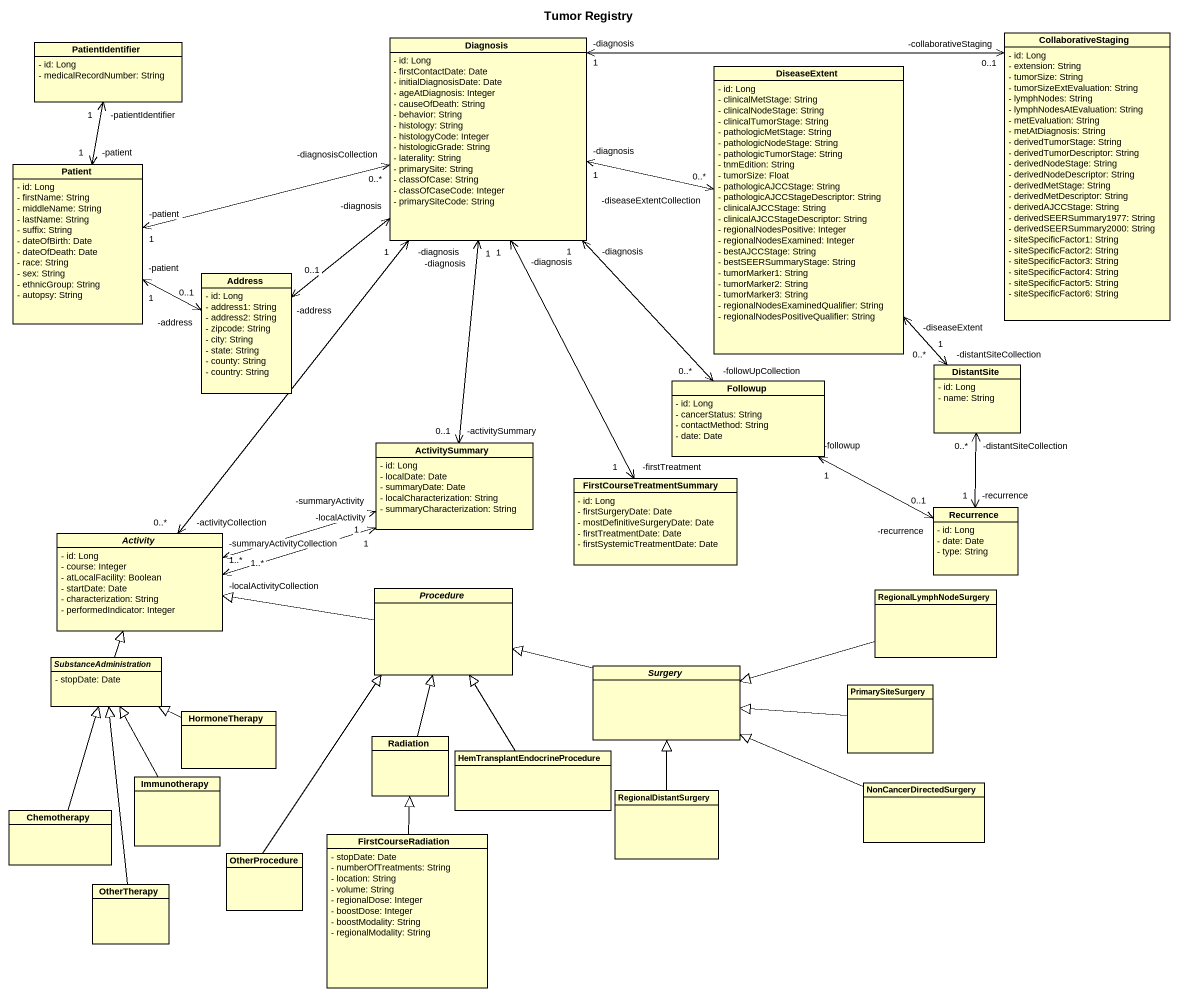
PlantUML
@startuml
title Tumor Registry
hide circle
hide empty members
skinparam classAttributeIconSize 0
class PatientIdentifier {
  - id: Long
  - medicalRecordNumber: String
}
class Diagnosis {
  - id: Long
  - firstContactDate: Date
  - initialDiagnosisDate: Date
  - ageAtDiagnosis: Integer
  - causeOfDeath: String
  - behavior: String
  - histology: String
  - histologyCode: Integer
  - histologicGrade: String
  - laterality: String
  - primarySite: String
  - classOfCase: String
  - classOfCaseCode: Integer
  - primarySiteCode: String
}
class CollaborativeStaging {
  - id: Long
  - extension: String
  - tumorSize: String
  - tumorSizeExtEvaluation: String
  - lymphNodes: String
  - lymphNodesAtEvaluation: String
  - metEvaluation: String
  - metAtDiagnosis: String
  - derivedTumorStage: String
  - derivedTumorDescriptor: String
  - derivedNodeStage: String
  - derivedNodeDescriptor: String
  - derivedMetStage: String
  - derivedMetDescriptor: String
  - derivedAJCCStage: String
  - derivedSEERSummary1977: String
  - derivedSEERSummary2000: String
  - siteSpecificFactor1: String
  - siteSpecificFactor2: String
  - siteSpecificFactor3: String
  - siteSpecificFactor4: String
  - siteSpecificFactor5: String
  - siteSpecificFactor6: String
}
class DiseaseExtent {
  - id: Long
  - clinicalMetStage: String
  - clinicalNodeStage: String
  - clinicalTumorStage: String
  - pathologicMetStage: String
  - pathologicNodeStage: String
  - pathologicTumorStage: String
  - tnmEdition: String
  - tumorSize: Float
  - pathologicAJCCStage: String
  - pathologicAJCCStageDescriptor: String
  - clinicalAJCCStage: String
  - clinicalAJCCStageDescriptor: String
  - regionalNodesPositive: Integer
  - regionalNodesExamined: Integer
  - bestAJCCStage: String
  - bestSEERSummaryStage: String
  - tumorMarker1: String
  - tumorMarker2: String
  - tumorMarker3: String
  - regionalNodesExaminedQualifier: String
  - regionalNodesPositiveQualifier: String
}
class Patient {
  - id: Long
  - firstName: String
  - middleName: String
  - lastName: String
  - suffix: String
  - dateOfBirth: Date
  - dateOfDeath: Date
  - race: String
  - sex: String
  - ethnicGroup: String
  - autopsy: String
}
class Address {
  - id: Long
  - address1: String
  - address2: String
  - zipcode: String
  - city: String
  - state: String
  - county: String
  - country: String
}
class Followup {
  - id: Long
  - cancerStatus: String
  - contactMethod: String
  - date: Date
}
class DistantSite {
  - id: Long
  - name: String
}
class ActivitySummary {
  - id: Long
  - localDate: Date
  - summaryDate: Date
  - localCharacterization: String
  - summaryCharacterization: String
}
class FirstCourseTreatmentSummary {
  - id: Long
  - firstSurgeryDate: Date
  - mostDefinitiveSurgeryDate: Date
  - firstTreatmentDate: Date
  - firstSystemicTreatmentDate: Date
}
class Recurrence {
  - id: Long
  - date: Date
  - type: String
}
abstract class Activity {
  - id: Long
  - course: Integer
  - atLocalFacility: Boolean
  - startDate: Date
  - characterization: String
  - performedIndicator: Integer
}
abstract class Procedure
class RegionalLymphNodeSurgery
abstract class SubstanceAdministration {
  - stopDate: Date
}
abstract class Surgery
class PrimarySiteSurgery
class HormoneTherapy
class Radiation
class Immunotherapy
class "HemTransplantEndocrineProcedure" as HemTransplantEndocrineProced
class Chemotherapy
class RegionalDistantSurgery
class NonCancerDirectedSurgery
class OtherProcedure
class FirstCourseRadiation {
  - stopDate: Date
  - numberOfTreatments: String
  - location: String
  - volume: String
  - regionalDose: Integer
  - boostDose: Integer
  - boostModality: String
  - regionalModality: String
}
class OtherTherapy
Diagnosis "-diagnosis\n1" <-right-> "-collaborativeStaging\n0..1" CollaborativeStaging
Diagnosis "-diagnosis\n1" <-right-> "-diseaseExtentCollection\n0..*" DiseaseExtent
Diagnosis "-diagnosis" <--> "-address\n0..1" Address
Diagnosis "-diagnosis\n1" <--> "-followUpCollection\n0..*" Followup
Diagnosis "-diagnosis\n1" <--> "-activitySummary\n0..1" ActivitySummary
Diagnosis "-diagnosis\n1" <--> "-firstTreatment\n1" FirstCourseTreatmentSummary
Diagnosis "-diagnosis\n1" <--> "-activityCollection\n0..*" Activity
DiseaseExtent "-diseaseExtent\n1" <--> "-distantSiteCollection\n0..*" DistantSite
Patient "-patient\n1" <-up-> "-patientIdentifier\n1" PatientIdentifier
Patient "-patient\n1" <-right-> "-diagnosisCollection\n0..*" Diagnosis
Patient "-patient\n1" <-right-> "-address\n0..1" Address
Followup "-followup\n1" <-right-> "-recurrence\n0..1" Recurrence
ActivitySummary "-localActivity\n1" <-left-> "-localActivityCollection\n1..*" Activity
ActivitySummary "-summaryActivity\n1" <-left-> "-summaryActivityCollection\n1..*" Activity
Recurrence "-recurrence\n1" <-up-> "-distantSiteCollection\n0..*" DistantSite
Procedure -left-|> Activity
RegionalLymphNodeSurgery -left-|> Surgery
SubstanceAdministration -up-|> Activity
Surgery -left-|> Procedure
PrimarySiteSurgery -left-|> Surgery
HormoneTherapy -left-|> SubstanceAdministration
Radiation -up-|> Procedure
Immunotherapy -up-|> SubstanceAdministration
HemTransplantEndocrineProced -up-|> Procedure
Chemotherapy -up-|> SubstanceAdministration
RegionalDistantSurgery -up-|> Surgery
NonCancerDirectedSurgery -left-|> Surgery
OtherProcedure -up-|> Procedure
FirstCourseRadiation -up-|> Radiation
OtherTherapy -up-|> SubstanceAdministration
@enduml
